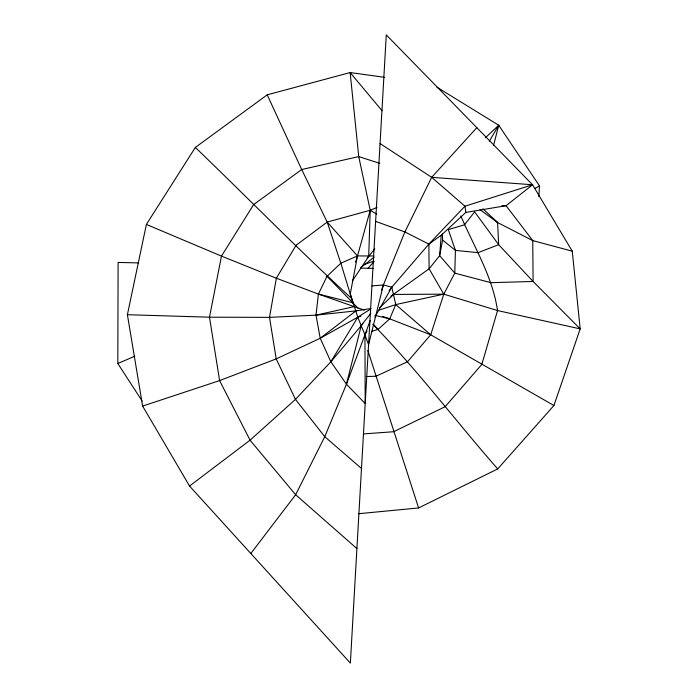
<?xml version="1.0" encoding="UTF-8"?>
<svg xmlns="http://www.w3.org/2000/svg" width="698" height="698" viewBox="0 0 698 698"><rect width="100%" height="100%" fill="white"/><g stroke="black" fill="none" stroke-linecap="round" stroke-linejoin="round"><path stroke-width="1.05" d="M142.139 401.036L117.814 363.527L118.102 262.422L138.693 262.91M538.839 196.688L539.493 185.895L498.721 125.247L436.983 87.215M384.38 77.295L350.152 72.557L267.203 94.832L195.335 147.453L146.388 224.433L127.394 314.711L142.628 406.088L189.542 486.035L350.361 663.1L386.273 34.9L532.565 184.761L506.085 205.709L465.845 212.41L441.223 235.243L439.653 255.643L429.113 268.8L390.854 296.196M382.068 110.738L350.152 72.557L358.737 156.596L370.21 210.273L357.498 255.93L350.256 293.919L357.777 317.206L364.932 334.787L365.202 403.557L346.444 384.205L330.869 361.773L320.216 338.26L316.011 315.147L318.393 294.067L327.004 276.312L340.833 263.198L357.498 255.93L373.814 255.965M442.471 233.612L442.584 240.033L439.653 255.643L454.782 273.136L490.93 282.673L533.098 281.46L580.186 328.88L553.924 405.529L497.718 468.925L418.591 507.952L358.449 513.728M476.821 127.655L431.687 177.336L404.892 231.945L383.385 284.959L368.561 344.751L364.932 334.787L370.202 320.548M250.818 553.505L295.638 494.742L324.762 436.695L346.444 384.205L361.346 325.242L370.821 313.402M493.617 145.21L498.721 125.247L485.372 137.785M355.526 262.134L357.498 255.93L327.196 222.077L301.693 169.527L267.203 94.832M366.171 376.536L375.96 376.231L407.492 361.765L430.701 334.787L443.78 294.163L454.782 273.136L455.428 250.408L448.334 229.633L464.493 224.791L474.631 211.878L498.66 244.675L533.098 281.46L532.74 240.601L506.085 205.709L501.888 205.744M381.501 290.045L383.385 284.959L391.805 287.183L395.757 304.581L389.702 318.829L378.15 329.343L371.955 331.236M346.444 384.205L364.932 334.787L367.043 331.053M374.939 317.049L391.805 287.183L428.869 244.108L464.964 206.207L532.565 184.761L572.255 251.175L580.186 328.88L497.534 310.558L443.78 294.163L393.611 294.443L379.45 307.966M489.315 141.197L498.721 125.247M189.542 486.035L250.059 440.185L295.472 399.387L330.869 361.773L357.777 317.206L370.638 309.031M352.411 280.84L368.701 256.341L374.8 248.828M389.1 290.569L391.805 287.183M330.869 361.773L362.916 323.732M368.012 268.294L374.111 261.48M367.148 257.859L368.701 256.341L370.21 210.273L377.042 207.393M360.753 267.631L374.18 257.126M142.628 406.088L219.6 380.593L276.199 358.903L320.216 338.26L355.936 310.889L371.004 308.499M376.737 214.129L370.21 210.273L327.196 222.077L296.048 245.295L276.356 278.214L269.515 317.363L276.199 358.903L295.472 399.387L324.762 436.695L361.485 468.463M378.307 310.383L395.757 304.581L443.78 294.163L429.113 268.8L428.869 244.108L441.223 235.243M320.216 338.26L357.777 317.206L360.857 316.185M534.747 188.512L539.493 185.895M117.814 363.527L134.81 356.198M363.545 264.795L373.762 261.096M127.394 314.711L209.496 317.189L269.515 317.363L316.011 315.147L354.191 306.623L364.339 310.113M316.011 315.147L355.936 310.889M371.921 285.91L383.385 284.959M363.658 433.912L393.62 431.722L445.167 406.698L481.829 364.391L497.534 310.558C492.57 276.539 474.143 247.127 460.881 216.031M360.43 268.119L373.351 268.425M380.061 143.552L431.687 177.336L532.565 184.761M374.931 315.356L389.702 318.829L430.701 334.787L553.924 405.529M146.388 224.433L221.467 256.105L276.356 278.214L318.393 294.067L352.743 302.688L357.969 308.176M572.255 251.175L532.74 240.601L497.587 222.531L480.006 209.644M379.808 163.367L358.737 156.596L301.693 169.527L253.636 204.593L221.467 256.105L209.496 317.189L219.6 380.593L250.059 440.185L295.638 494.742L356.905 548.576M382.6 316.386L389.702 318.829M318.393 294.067L354.191 306.623M375.611 221.379L404.892 231.945L428.869 244.108M442.584 240.033L455.428 250.408L478.13 252.65L498.66 244.675L497.587 222.531L482.929 208.807M395.757 304.581L430.701 334.787M431.687 177.336L464.964 206.207L465.845 212.41M195.335 147.453C247.581 197.63 298.194 249.579 351.626 298.465L353.205 303.551M495.179 220.35L497.587 222.531M372.741 324.212C417.325 369.8 455.689 421.025 497.718 468.925M327.004 276.312L352.743 302.688M373.666 324.631L378.15 329.343M327.196 222.077L340.833 263.198L351.626 298.465M418.591 507.952L367.855 350.527"/></g></svg>
